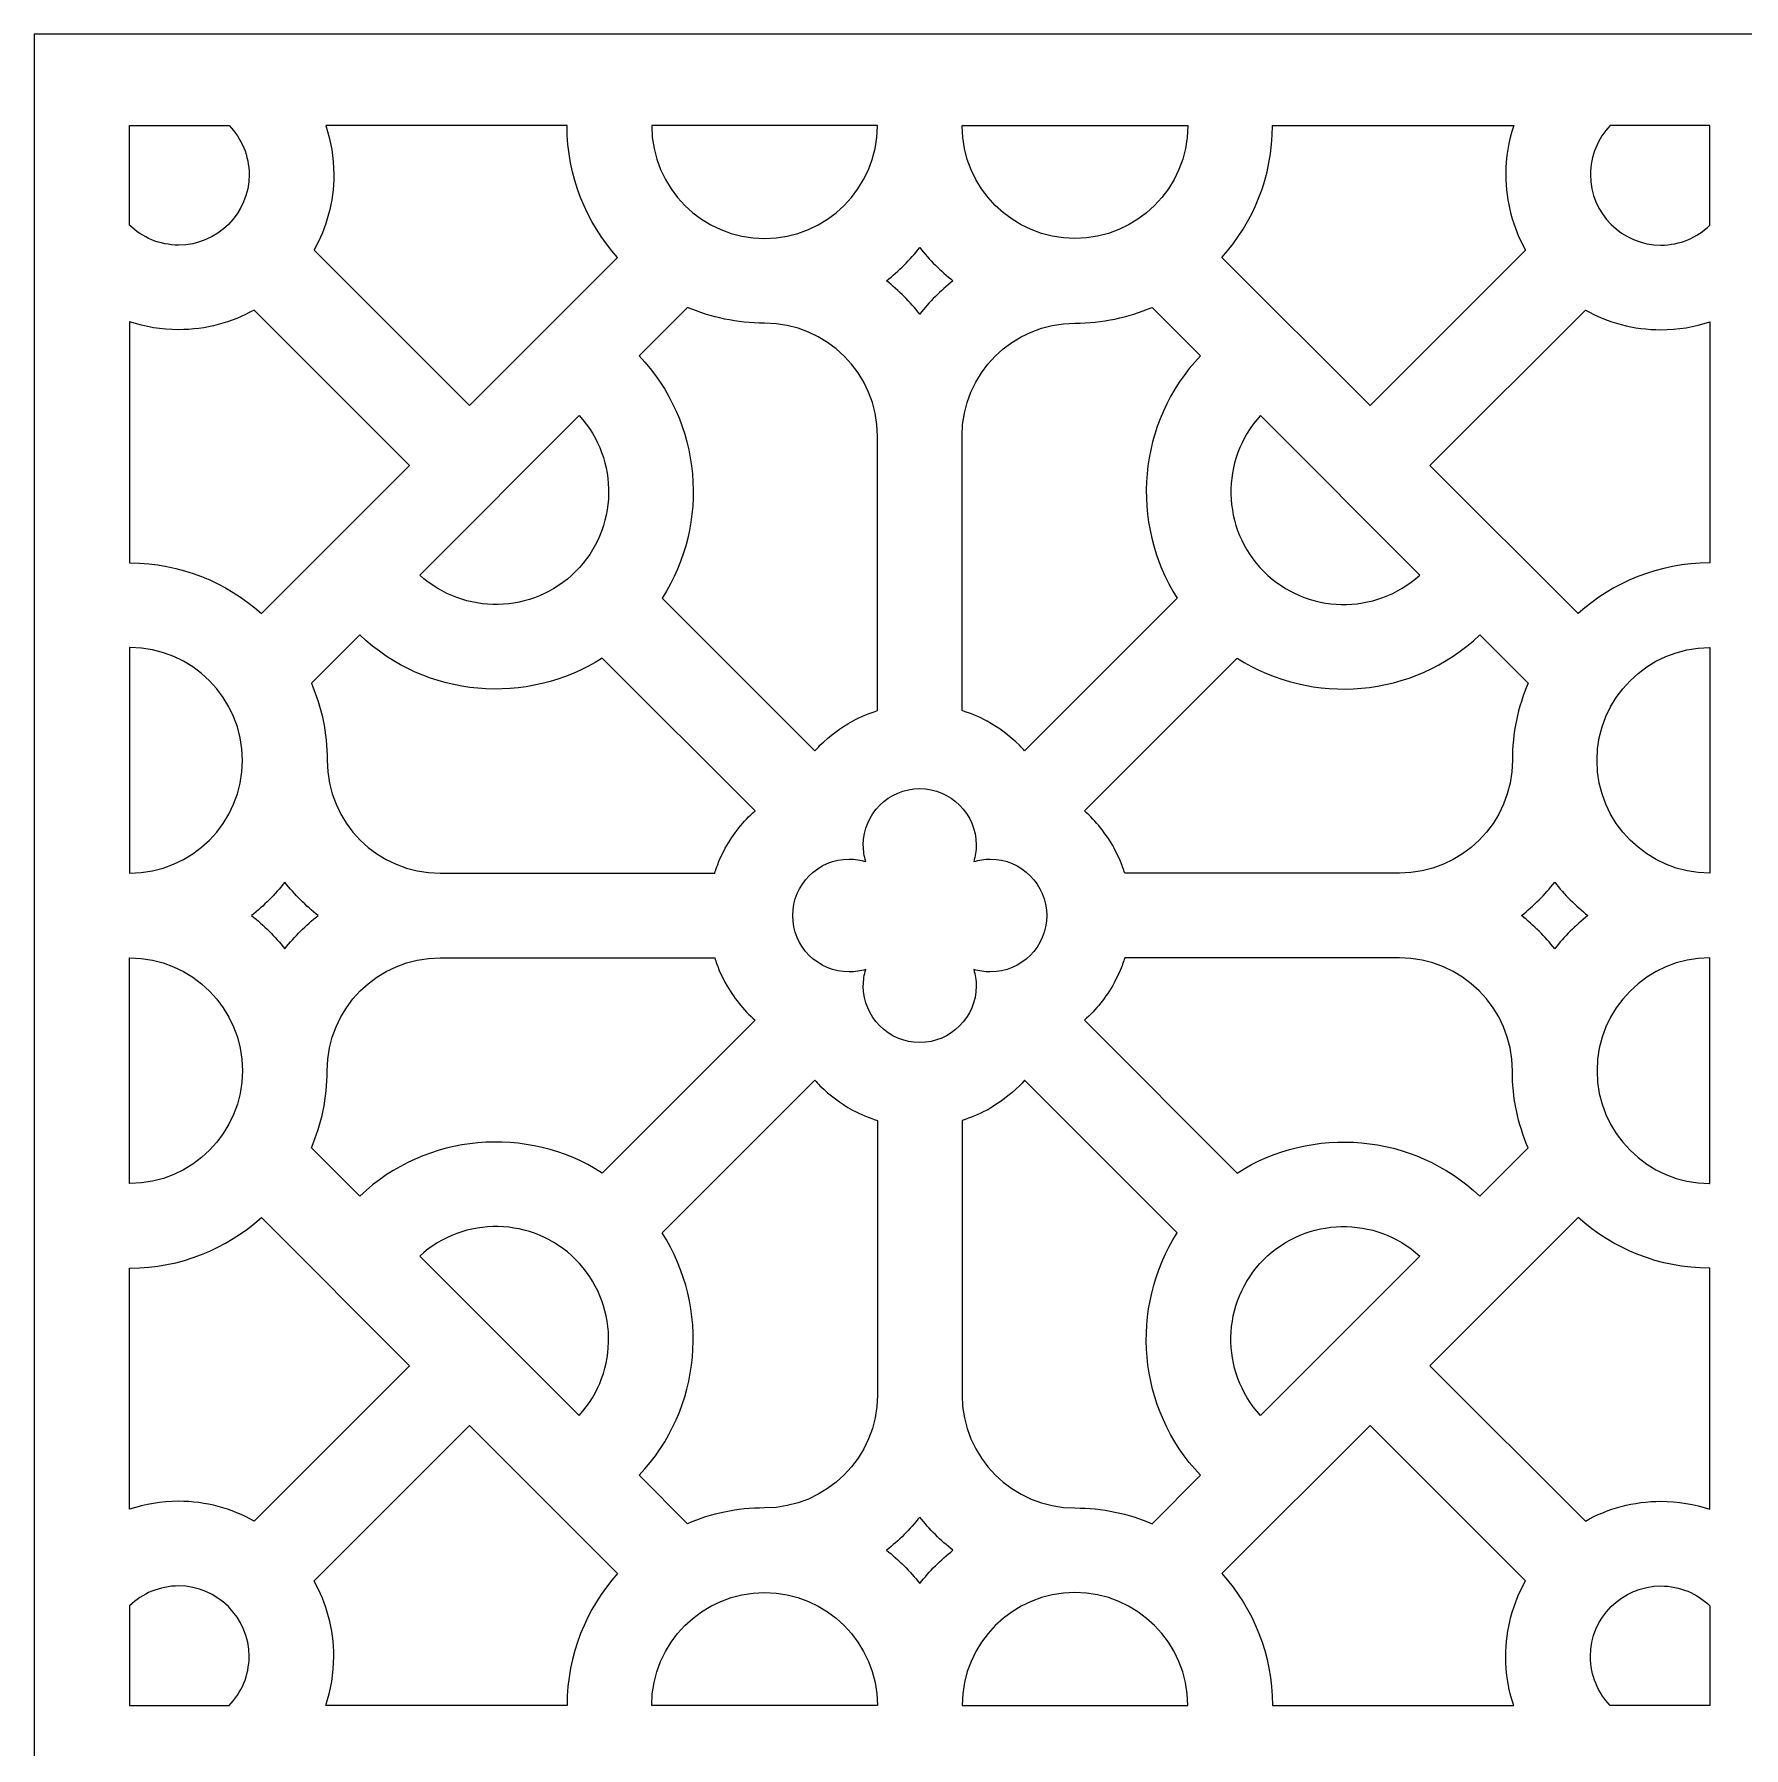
# Model space of a CAD drawing. Header units: centimetres. Extents: x -129 to 143, y -17 to 53.
# Drawn here: x -128.88 to -94.23, y 17.96 to 52.7 of the extents above; entities that cross this region are included whole.
import ezdxf

# ---------------------------------------------------------------- set-up
doc = ezdxf.new("R2010")
doc.units = ezdxf.units.CM
doc.header["$MEASUREMENT"] = 0
doc.layers.add('layer 1', color=7, linetype='Continuous')

msp = doc.modelspace()

# ---------------------------------------------------------------- linework, layer by layer
at = {"layer": 'layer 1', "color": 242, "lineweight": 9}
for points, knots in [([(-128.88005, -16.78085), (-128.88005, -16.78085), (-128.88005, 52.69826), (-128.88005, 52.69826), (-128.88005, 52.69826), (-128.88005, 52.69826), (142.98751, 52.69826), (142.98751, 52.69826), (142.98751, 52.69826), (142.98751, 52.69826), (142.98751, -16.78085), (142.98751, -16.78085), (142.98751, -16.78085), (142.98751, -16.78085), (-128.88005, -16.78085), (-128.88005, -16.78085)], [0, 0, 0, 0, 0.2, 0.2, 0.2, 0.2, 0.4, 0.4, 0.4, 0.4, 0.6, 0.6, 0.6, 0.6, 1, 1, 1, 1]), ([(-126.94789, 48.8254), (-126.69045, 48.57688), (-126.3405, 48.42359), (-125.95585, 48.42359), (-125.95585, 48.42359), (-125.16831, 48.42359), (-124.526, 49.0659), (-124.526, 49.85344), (-124.526, 49.85344), (-124.526, 50.23808), (-124.6793, 50.58804), (-124.92781, 50.84548), (-124.92781, 50.84548), (-124.92781, 50.84548), (-126.94789, 50.84548), (-126.94789, 50.84548), (-126.94789, 50.84548), (-126.94789, 50.84548), (-126.94789, 48.8254), (-126.94789, 48.8254)], [0, 0, 0, 0, 0.16666667, 0.16666667, 0.16666667, 0.16666667, 0.33333333, 0.33333333, 0.33333333, 0.33333333, 0.5, 0.5, 0.5, 0.5, 0.66666667, 0.66666667, 0.66666667, 0.66666667, 1, 1, 1, 1]), ([(-118.08272, 50.84548), (-118.08272, 50.8444), (-118.08267, 50.84336), (-118.08267, 50.84227), (-118.08267, 50.84227), (-118.08186, 49.81842), (-117.69322, 48.88256), (-117.0564, 48.17378), (-117.0564, 48.17378), (-117.0564, 48.17378), (-120.05966, 45.17051), (-120.05966, 45.17051), (-120.05966, 45.17051), (-120.05966, 45.17051), (-123.21031, 48.32117), (-123.21031, 48.32117), (-123.21031, 48.32117), (-122.95566, 48.77501), (-122.81015, 49.29776), (-122.81015, 49.85344), (-122.81015, 49.85344), (-122.81015, 50.19981), (-122.86679, 50.53338), (-122.97103, 50.84548), (-122.97103, 50.84548), (-122.97103, 50.84548), (-118.08272, 50.84548), (-118.08272, 50.84548)], [0, 0, 0, 0, 0.125, 0.125, 0.125, 0.125, 0.25, 0.25, 0.25, 0.25, 0.375, 0.375, 0.375, 0.375, 0.5, 0.5, 0.5, 0.5, 0.625, 0.625, 0.625, 0.625, 0.75, 0.75, 0.75, 0.75, 1, 1, 1, 1]), ([(-111.79134, 50.84548), (-111.79134, 50.84309), (-111.79142, 50.8407), (-111.79143, 50.83831), (-111.79143, 50.83831), (-111.79532, 49.58153), (-112.82146, 48.5577), (-114.07911, 48.5577), (-114.07911, 48.5577), (-115.33775, 48.5577), (-116.3645, 49.5831), (-116.36684, 50.8412), (-116.36684, 50.8412), (-116.36684, 50.84264), (-116.36689, 50.84405), (-116.36689, 50.84548), (-116.36689, 50.84548), (-116.36689, 50.84548), (-111.79134, 50.84548), (-111.79134, 50.84548)], [0, 0, 0, 0, 0.16666667, 0.16666667, 0.16666667, 0.16666667, 0.33333333, 0.33333333, 0.33333333, 0.33333333, 0.5, 0.5, 0.5, 0.5, 0.66666667, 0.66666667, 0.66666667, 0.66666667, 1, 1, 1, 1]), ([(-110.07557, 50.84548), (-110.07557, 50.84309), (-110.07549, 50.8407), (-110.07549, 50.83831), (-110.07549, 50.83831), (-110.07159, 49.58153), (-109.04547, 48.5577), (-107.7878, 48.5577), (-107.7878, 48.5577), (-106.52917, 48.5577), (-105.50242, 49.5831), (-105.50009, 50.8412), (-105.50009, 50.8412), (-105.50009, 50.84264), (-105.50004, 50.84405), (-105.50004, 50.84548), (-105.50004, 50.84548), (-105.50004, 50.84548), (-110.07557, 50.84548), (-110.07557, 50.84548)], [0, 0, 0, 0, 0.16666667, 0.16666667, 0.16666667, 0.16666667, 0.33333333, 0.33333333, 0.33333333, 0.33333333, 0.5, 0.5, 0.5, 0.5, 0.66666667, 0.66666667, 0.66666667, 0.66666667, 1, 1, 1, 1]), ([(-103.78419, 50.84548), (-103.78419, 50.8444), (-103.78424, 50.84336), (-103.78424, 50.84227), (-103.78424, 50.84227), (-103.78506, 49.81842), (-104.17368, 48.88256), (-104.81051, 48.17378), (-104.81051, 48.17378), (-104.81051, 48.17378), (-101.80725, 45.17051), (-101.80725, 45.17051), (-101.80725, 45.17051), (-101.80725, 45.17051), (-98.65661, 48.32117), (-98.65661, 48.32117), (-98.65661, 48.32117), (-98.91125, 48.77501), (-99.05675, 49.29776), (-99.05675, 49.85344), (-99.05675, 49.85344), (-99.05675, 50.19981), (-99.00011, 50.53338), (-98.89588, 50.84548), (-98.89588, 50.84548), (-98.89588, 50.84548), (-103.78419, 50.84548), (-103.78419, 50.84548)], [0, 0, 0, 0, 0.125, 0.125, 0.125, 0.125, 0.25, 0.25, 0.25, 0.25, 0.375, 0.375, 0.375, 0.375, 0.5, 0.5, 0.5, 0.5, 0.625, 0.625, 0.625, 0.625, 0.75, 0.75, 0.75, 0.75, 1, 1, 1, 1]), ([(-94.91901, 48.8254), (-95.17645, 48.57688), (-95.52641, 48.42359), (-95.91105, 48.42359), (-95.91105, 48.42359), (-96.6986, 48.42359), (-97.3409, 49.0659), (-97.3409, 49.85344), (-97.3409, 49.85344), (-97.3409, 50.23808), (-97.18763, 50.58804), (-96.93912, 50.84548), (-96.93912, 50.84548), (-96.93912, 50.84548), (-94.91901, 50.84548), (-94.91901, 50.84548), (-94.91901, 50.84548), (-94.91901, 50.84548), (-94.91901, 48.8254), (-94.91901, 48.8254)], [0, 0, 0, 0, 0.16666667, 0.16666667, 0.16666667, 0.16666667, 0.33333333, 0.33333333, 0.33333333, 0.33333333, 0.5, 0.5, 0.5, 0.5, 0.66666667, 0.66666667, 0.66666667, 0.66666667, 1, 1, 1, 1]), ([(-110.93346, 47.02577), (-110.93346, 47.02577), (-110.93346, 47.02577), (-110.93346, 47.02577), (-110.93346, 47.02577), (-110.93346, 47.02577), (-110.93345, 47.02577), (-110.93345, 47.02577), (-110.93345, 47.02577), (-110.93345, 47.02577), (-110.93345, 47.0258), (-110.93345, 47.0258), (-110.93345, 47.0258), (-110.7362, 47.27612), (-110.50991, 47.50255), (-110.25959, 47.69977), (-110.25959, 47.69977), (-110.50991, 47.89703), (-110.7362, 48.12342), (-110.93345, 48.37376), (-110.93345, 48.37376), (-110.93345, 48.37376), (-110.93345, 48.3738), (-110.93345, 48.3738), (-110.93345, 48.3738), (-110.93345, 48.3738), (-110.93346, 48.37379), (-110.93346, 48.37379), (-110.93346, 48.37379), (-110.93346, 48.37379), (-110.93346, 48.3738), (-110.93346, 48.3738), (-110.93346, 48.3738), (-110.93346, 48.3738), (-110.93346, 48.37376), (-110.93346, 48.37376), (-110.93346, 48.37376), (-111.13072, 48.12342), (-111.357, 47.89703), (-111.60731, 47.69977), (-111.60731, 47.69977), (-111.357, 47.50255), (-111.13072, 47.27612), (-110.93346, 47.0258), (-110.93346, 47.0258), (-110.93346, 47.0258), (-110.93346, 47.02577), (-110.93346, 47.02577)], [0, 0, 0, 0, 0.07692308, 0.07692308, 0.07692308, 0.07692308, 0.15384615, 0.15384615, 0.15384615, 0.15384615, 0.23076923, 0.23076923, 0.23076923, 0.23076923, 0.30769231, 0.30769231, 0.30769231, 0.30769231, 0.38461538, 0.38461538, 0.38461538, 0.38461538, 0.46153846, 0.46153846, 0.46153846, 0.46153846, 0.53846154, 0.53846154, 0.53846154, 0.53846154, 0.61538462, 0.61538462, 0.61538462, 0.61538462, 0.69230769, 0.69230769, 0.69230769, 0.69230769, 0.76923077, 0.76923077, 0.76923077, 0.76923077, 0.84615385, 0.84615385, 0.84615385, 0.84615385, 1, 1, 1, 1]), ([(-124.42359, 47.10789), (-124.42359, 47.10789), (-121.27292, 43.95725), (-121.27292, 43.95725), (-121.27292, 43.95725), (-121.27292, 43.95725), (-124.27624, 40.95396), (-124.27624, 40.95396), (-124.27624, 40.95396), (-124.98384, 41.58971), (-125.91781, 41.97812), (-126.93966, 41.9802), (-126.93966, 41.9802), (-126.94241, 41.98021), (-126.94514, 41.98031), (-126.94789, 41.98031), (-126.94789, 41.98031), (-126.94789, 41.98031), (-126.94789, 46.86862), (-126.94789, 46.86862), (-126.94789, 46.86862), (-126.63579, 46.76438), (-126.30223, 46.70774), (-125.95585, 46.70774), (-125.95585, 46.70774), (-125.40018, 46.70774), (-124.87745, 46.85327), (-124.42359, 47.10789)], [0, 0, 0, 0, 0.125, 0.125, 0.125, 0.125, 0.25, 0.25, 0.25, 0.25, 0.375, 0.375, 0.375, 0.375, 0.5, 0.5, 0.5, 0.5, 0.625, 0.625, 0.625, 0.625, 0.75, 0.75, 0.75, 0.75, 1, 1, 1, 1]), ([(-113.05898, 38.16985), (-113.05898, 38.16985), (-116.1536, 41.26447), (-116.1536, 41.26447), (-116.1536, 41.26447), (-115.18095, 42.78515), (-115.33725, 44.82815), (-116.62299, 46.18066), (-116.62299, 46.18066), (-116.62299, 46.18066), (-115.64284, 47.16079), (-115.64284, 47.16079), (-115.64284, 47.16079), (-115.16206, 46.95558), (-114.63344, 46.84187), (-114.07911, 46.84187), (-114.07911, 46.84187), (-114.07911, 46.84187), (-114.0791, 46.84187), (-114.0791, 46.84187), (-114.0791, 46.84187), (-114.0791, 46.84187), (-114.0791, 46.84183), (-114.0791, 46.84183), (-114.0791, 46.84183), (-112.81904, 46.84183), (-111.79133, 45.81411), (-111.79133, 44.55405), (-111.79133, 44.55405), (-111.79133, 44.55405), (-111.79133, 38.9849), (-111.79133, 38.9849), (-111.79133, 38.9849), (-111.96158, 38.93124), (-112.12731, 38.86206), (-112.29852, 38.77416), (-112.29852, 38.77416), (-112.54481, 38.63224), (-112.74959, 38.47933), (-112.95526, 38.28302), (-112.95526, 38.28302), (-112.99122, 38.24534), (-113.02574, 38.20771), (-113.05898, 38.16985)], [0, 0, 0, 0, 0.08333333, 0.08333333, 0.08333333, 0.08333333, 0.16666667, 0.16666667, 0.16666667, 0.16666667, 0.25, 0.25, 0.25, 0.25, 0.33333333, 0.33333333, 0.33333333, 0.33333333, 0.41666667, 0.41666667, 0.41666667, 0.41666667, 0.5, 0.5, 0.5, 0.5, 0.58333333, 0.58333333, 0.58333333, 0.58333333, 0.66666667, 0.66666667, 0.66666667, 0.66666667, 0.75, 0.75, 0.75, 0.75, 0.83333333, 0.83333333, 0.83333333, 0.83333333, 1, 1, 1, 1]), ([(-108.80795, 38.16985), (-108.80795, 38.16985), (-105.71331, 41.26447), (-105.71331, 41.26447), (-105.71331, 41.26447), (-106.68595, 42.78515), (-106.52967, 44.82815), (-105.24394, 46.18066), (-105.24394, 46.18066), (-105.24394, 46.18066), (-106.22407, 47.16079), (-106.22407, 47.16079), (-106.22407, 47.16079), (-106.70485, 46.95558), (-107.23347, 46.84187), (-107.7878, 46.84187), (-107.7878, 46.84187), (-107.7878, 46.84187), (-107.78782, 46.84187), (-107.78782, 46.84187), (-107.78782, 46.84187), (-107.78782, 46.84187), (-107.78782, 46.84183), (-107.78782, 46.84183), (-107.78782, 46.84183), (-109.04786, 46.84183), (-110.0756, 45.81411), (-110.0756, 44.55405), (-110.0756, 44.55405), (-110.0756, 44.55405), (-110.0756, 38.9849), (-110.0756, 38.9849), (-110.0756, 38.9849), (-109.90533, 38.93124), (-109.73961, 38.86206), (-109.56838, 38.77416), (-109.56838, 38.77416), (-109.32209, 38.63224), (-109.11732, 38.47933), (-108.91165, 38.28302), (-108.91165, 38.28302), (-108.87569, 38.24534), (-108.84117, 38.20771), (-108.80795, 38.16985)], [0, 0, 0, 0, 0.08333333, 0.08333333, 0.08333333, 0.08333333, 0.16666667, 0.16666667, 0.16666667, 0.16666667, 0.25, 0.25, 0.25, 0.25, 0.33333333, 0.33333333, 0.33333333, 0.33333333, 0.41666667, 0.41666667, 0.41666667, 0.41666667, 0.5, 0.5, 0.5, 0.5, 0.58333333, 0.58333333, 0.58333333, 0.58333333, 0.66666667, 0.66666667, 0.66666667, 0.66666667, 0.75, 0.75, 0.75, 0.75, 0.83333333, 0.83333333, 0.83333333, 0.83333333, 1, 1, 1, 1]), ([(-97.44333, 47.10789), (-97.44333, 47.10789), (-100.59398, 43.95725), (-100.59398, 43.95725), (-100.59398, 43.95725), (-100.59398, 43.95725), (-97.59069, 40.95396), (-97.59069, 40.95396), (-97.59069, 40.95396), (-96.88306, 41.58971), (-95.9491, 41.97812), (-94.92727, 41.9802), (-94.92727, 41.9802), (-94.92449, 41.98021), (-94.92178, 41.98031), (-94.91901, 41.98031), (-94.91901, 41.98031), (-94.91901, 41.98031), (-94.91901, 46.86862), (-94.91901, 46.86862), (-94.91901, 46.86862), (-95.23112, 46.76438), (-95.56469, 46.70774), (-95.91105, 46.70774), (-95.91105, 46.70774), (-96.46674, 46.70774), (-96.98947, 46.85327), (-97.44333, 47.10789)], [0, 0, 0, 0, 0.125, 0.125, 0.125, 0.125, 0.25, 0.25, 0.25, 0.25, 0.375, 0.375, 0.375, 0.375, 0.5, 0.5, 0.5, 0.5, 0.625, 0.625, 0.625, 0.625, 0.75, 0.75, 0.75, 0.75, 1, 1, 1, 1]), ([(-121.06902, 41.73461), (-120.1733, 40.91509), (-118.77442, 40.93854), (-117.90768, 41.80527), (-117.90768, 41.80527), (-117.04094, 42.672), (-117.0175, 44.07088), (-117.83706, 44.96657), (-117.83706, 44.96657), (-117.83706, 44.96657), (-121.06902, 41.73461), (-121.06902, 41.73461)], [0, 0, 0, 0, 0.25, 0.25, 0.25, 0.25, 0.5, 0.5, 0.5, 0.5, 1, 1, 1, 1]), ([(-100.79788, 41.73461), (-101.6936, 40.91509), (-103.09249, 40.93854), (-103.95925, 41.80527), (-103.95925, 41.80527), (-104.82598, 42.672), (-104.84941, 44.07088), (-104.02984, 44.96657), (-104.02984, 44.96657), (-104.02984, 44.96657), (-100.79788, 41.73461), (-100.79788, 41.73461)], [0, 0, 0, 0, 0.25, 0.25, 0.25, 0.25, 0.5, 0.5, 0.5, 0.5, 1, 1, 1, 1]), ([(-117.36688, 40.05119), (-117.36688, 40.05119), (-114.27113, 36.95544), (-114.27113, 36.95544), (-114.27113, 36.95544), (-114.51121, 36.73873), (-114.70419, 36.49526), (-114.87653, 36.19622), (-114.87653, 36.19622), (-114.87653, 36.19622), (-114.99743, 35.94581), (-114.99743, 35.94581), (-114.99743, 35.94581), (-115.03187, 35.85884), (-115.06201, 35.77362), (-115.08813, 35.68892), (-115.08813, 35.68892), (-115.08813, 35.68892), (-120.65648, 35.68892), (-120.65648, 35.68892), (-120.65648, 35.68892), (-121.91653, 35.68892), (-122.94426, 36.71662), (-122.94426, 37.97669), (-122.94426, 37.97669), (-122.94426, 37.97669), (-122.94429, 37.97669), (-122.94429, 37.97669), (-122.94429, 37.97669), (-122.94429, 37.97669), (-122.94429, 37.9767), (-122.94429, 37.9767), (-122.94429, 37.9767), (-122.94429, 38.53102), (-123.05799, 39.05965), (-123.26321, 39.54042), (-123.26321, 39.54042), (-123.26321, 39.54042), (-122.28308, 40.52058), (-122.28308, 40.52058), (-122.28308, 40.52058), (-120.93057, 39.23484), (-118.88757, 39.07853), (-117.36688, 40.05119)], [0, 0, 0, 0, 0.08333333, 0.08333333, 0.08333333, 0.08333333, 0.16666667, 0.16666667, 0.16666667, 0.16666667, 0.25, 0.25, 0.25, 0.25, 0.33333333, 0.33333333, 0.33333333, 0.33333333, 0.41666667, 0.41666667, 0.41666667, 0.41666667, 0.5, 0.5, 0.5, 0.5, 0.58333333, 0.58333333, 0.58333333, 0.58333333, 0.66666667, 0.66666667, 0.66666667, 0.66666667, 0.75, 0.75, 0.75, 0.75, 0.83333333, 0.83333333, 0.83333333, 0.83333333, 1, 1, 1, 1]), ([(-104.50003, 40.05119), (-104.50003, 40.05119), (-107.59577, 36.95544), (-107.59577, 36.95544), (-107.59577, 36.95544), (-107.35571, 36.73873), (-107.16274, 36.49526), (-106.9904, 36.19622), (-106.9904, 36.19622), (-106.9904, 36.19622), (-106.86948, 35.94581), (-106.86948, 35.94581), (-106.86948, 35.94581), (-106.83506, 35.85884), (-106.8049, 35.77362), (-106.77879, 35.68892), (-106.77879, 35.68892), (-106.77879, 35.68892), (-101.21042, 35.68892), (-101.21042, 35.68892), (-101.21042, 35.68892), (-99.95037, 35.68892), (-98.92266, 36.71662), (-98.92266, 37.97669), (-98.92266, 37.97669), (-98.92266, 37.97669), (-98.92263, 37.97669), (-98.92263, 37.97669), (-98.92263, 37.97669), (-98.92263, 37.97669), (-98.92263, 37.9767), (-98.92263, 37.9767), (-98.92263, 37.9767), (-98.92263, 38.53102), (-98.80891, 39.05965), (-98.60369, 39.54042), (-98.60369, 39.54042), (-98.60369, 39.54042), (-99.58384, 40.52058), (-99.58384, 40.52058), (-99.58384, 40.52058), (-100.93633, 39.23484), (-102.97934, 39.07853), (-104.50003, 40.05119)], [0, 0, 0, 0, 0.08333333, 0.08333333, 0.08333333, 0.08333333, 0.16666667, 0.16666667, 0.16666667, 0.16666667, 0.25, 0.25, 0.25, 0.25, 0.33333333, 0.33333333, 0.33333333, 0.33333333, 0.41666667, 0.41666667, 0.41666667, 0.41666667, 0.5, 0.5, 0.5, 0.5, 0.58333333, 0.58333333, 0.58333333, 0.58333333, 0.66666667, 0.66666667, 0.66666667, 0.66666667, 0.75, 0.75, 0.75, 0.75, 0.83333333, 0.83333333, 0.83333333, 0.83333333, 1, 1, 1, 1]), ([(-126.94789, 40.26448), (-126.9455, 40.26448), (-126.94311, 40.26439), (-126.94072, 40.26438), (-126.94072, 40.26438), (-125.68395, 40.26049), (-124.66011, 39.23437), (-124.66011, 37.9767), (-124.66011, 37.9767), (-124.66011, 36.71806), (-125.68551, 35.69131), (-126.94361, 35.68898), (-126.94361, 35.68898), (-126.94505, 35.68898), (-126.94647, 35.68893), (-126.94789, 35.68893), (-126.94789, 35.68893), (-126.94789, 35.68893), (-126.94789, 40.26448), (-126.94789, 40.26448)], [0, 0, 0, 0, 0.16666667, 0.16666667, 0.16666667, 0.16666667, 0.33333333, 0.33333333, 0.33333333, 0.33333333, 0.5, 0.5, 0.5, 0.5, 0.66666667, 0.66666667, 0.66666667, 0.66666667, 1, 1, 1, 1]), ([(-94.91901, 40.26448), (-94.92142, 40.26448), (-94.92379, 40.26439), (-94.92618, 40.26438), (-94.92618, 40.26438), (-96.18298, 40.26049), (-97.20679, 39.23437), (-97.20679, 37.9767), (-97.20679, 37.9767), (-97.20679, 36.71806), (-96.18141, 35.69131), (-94.9233, 35.68898), (-94.9233, 35.68898), (-94.92187, 35.68898), (-94.92043, 35.68893), (-94.91901, 35.68893), (-94.91901, 35.68893), (-94.91901, 35.68893), (-94.91901, 40.26448), (-94.91901, 40.26448)], [0, 0, 0, 0, 0.16666667, 0.16666667, 0.16666667, 0.16666667, 0.33333333, 0.33333333, 0.33333333, 0.33333333, 0.5, 0.5, 0.5, 0.5, 0.66666667, 0.66666667, 0.66666667, 0.66666667, 1, 1, 1, 1]), ([(-110.93345, 32.25702), (-110.30342, 32.25702), (-109.78957, 32.77087), (-109.78957, 33.40091), (-109.78957, 33.40091), (-109.78957, 33.51812), (-109.80743, 33.63135), (-109.84045, 33.73797), (-109.84045, 33.73797), (-109.73381, 33.70494), (-109.62055, 33.68709), (-109.50332, 33.68709), (-109.50332, 33.68709), (-108.87328, 33.68709), (-108.35943, 34.20094), (-108.35943, 34.83098), (-108.35943, 34.83098), (-108.35943, 34.83099), (-108.35943, 34.83102), (-108.35943, 34.83104), (-108.35943, 34.83104), (-108.35943, 34.83105), (-108.35943, 34.83105), (-108.35943, 34.83105), (-108.35943, 34.83105), (-108.35943, 34.83106), (-108.35943, 34.83108), (-108.35943, 34.83111), (-108.35943, 34.83111), (-108.35943, 35.46113), (-108.87328, 35.97499), (-109.50332, 35.97499), (-109.50332, 35.97499), (-109.62055, 35.97499), (-109.73381, 35.95714), (-109.84045, 35.9241), (-109.84045, 35.9241), (-109.80743, 36.03072), (-109.78957, 36.14395), (-109.78957, 36.26119), (-109.78957, 36.26119), (-109.78957, 36.8912), (-110.30342, 37.40506), (-110.93345, 37.40507), (-110.93345, 37.40507), (-110.93346, 37.40507), (-110.93346, 37.40507), (-110.93346, 37.40507), (-110.93346, 37.40507), (-111.56349, 37.40506), (-112.07735, 36.8912), (-112.07735, 36.26119), (-112.07735, 36.26119), (-112.07735, 36.14395), (-112.05949, 36.03072), (-112.02647, 35.9241), (-112.02647, 35.9241), (-112.1331, 35.95714), (-112.24636, 35.97499), (-112.36361, 35.97499), (-112.36361, 35.97499), (-112.99363, 35.97499), (-113.50748, 35.46113), (-113.50748, 34.83111), (-113.50748, 34.83111), (-113.50748, 34.83108), (-113.50748, 34.83106), (-113.50748, 34.83105), (-113.50748, 34.83105), (-113.50748, 34.83105), (-113.50748, 34.83105), (-113.50748, 34.83104), (-113.50748, 34.83104), (-113.50748, 34.83102), (-113.50748, 34.83099), (-113.50748, 34.83098), (-113.50748, 34.83098), (-113.50748, 34.20094), (-112.99363, 33.68709), (-112.36361, 33.68709), (-112.36361, 33.68709), (-112.24636, 33.68709), (-112.1331, 33.70494), (-112.02647, 33.73797), (-112.02647, 33.73797), (-112.05949, 33.63135), (-112.07735, 33.51812), (-112.07735, 33.40091), (-112.07735, 33.40091), (-112.07735, 32.77087), (-111.56349, 32.25702), (-110.93346, 32.25702), (-110.93346, 32.25702), (-110.93346, 32.25702), (-110.93346, 32.25702), (-110.93345, 32.25702)], [0, 0, 0, 0, 0.04, 0.04, 0.04, 0.04, 0.08, 0.08, 0.08, 0.08, 0.12, 0.12, 0.12, 0.12, 0.16, 0.16, 0.16, 0.16, 0.2, 0.2, 0.2, 0.2, 0.24, 0.24, 0.24, 0.24, 0.28, 0.28, 0.28, 0.28, 0.32, 0.32, 0.32, 0.32, 0.36, 0.36, 0.36, 0.36, 0.4, 0.4, 0.4, 0.4, 0.44, 0.44, 0.44, 0.44, 0.48, 0.48, 0.48, 0.48, 0.52, 0.52, 0.52, 0.52, 0.56, 0.56, 0.56, 0.56, 0.6, 0.6, 0.6, 0.6, 0.64, 0.64, 0.64, 0.64, 0.68, 0.68, 0.68, 0.68, 0.72, 0.72, 0.72, 0.72, 0.76, 0.76, 0.76, 0.76, 0.8, 0.8, 0.8, 0.8, 0.84, 0.84, 0.84, 0.84, 0.88, 0.88, 0.88, 0.88, 0.92, 0.92, 0.92, 0.92, 1, 1, 1, 1]), ([(-124.4761, 34.83104), (-124.4761, 34.83104), (-124.4761, 34.83105), (-124.4761, 34.83105), (-124.4761, 34.83105), (-124.4761, 34.83105), (-124.4761, 34.83105), (-124.4761, 34.83105), (-124.4761, 34.83105), (-124.4761, 34.83105), (-124.47608, 34.83105), (-124.47608, 34.83105), (-124.47608, 34.83105), (-124.22578, 35.02826), (-123.99939, 35.25458), (-123.80218, 35.50489), (-123.80218, 35.50489), (-123.60499, 35.25458), (-123.37863, 35.02826), (-123.12837, 34.83105), (-123.12837, 34.83105), (-123.12837, 34.83105), (-123.12832, 34.83105), (-123.12832, 34.83105), (-123.12832, 34.83105), (-123.12832, 34.83105), (-123.12833, 34.83105), (-123.12833, 34.83105), (-123.12833, 34.83105), (-123.12833, 34.83105), (-123.12832, 34.83104), (-123.12832, 34.83104), (-123.12832, 34.83104), (-123.12832, 34.83104), (-123.12837, 34.83104), (-123.12837, 34.83104), (-123.12837, 34.83104), (-123.37863, 34.63381), (-123.60499, 34.40749), (-123.80218, 34.1572), (-123.80218, 34.1572), (-123.99939, 34.40749), (-124.22578, 34.63381), (-124.47608, 34.83104), (-124.47608, 34.83104), (-124.47608, 34.83104), (-124.4761, 34.83104), (-124.4761, 34.83104)], [0, 0, 0, 0, 0.07692308, 0.07692308, 0.07692308, 0.07692308, 0.15384615, 0.15384615, 0.15384615, 0.15384615, 0.23076923, 0.23076923, 0.23076923, 0.23076923, 0.30769231, 0.30769231, 0.30769231, 0.30769231, 0.38461538, 0.38461538, 0.38461538, 0.38461538, 0.46153846, 0.46153846, 0.46153846, 0.46153846, 0.53846154, 0.53846154, 0.53846154, 0.53846154, 0.61538462, 0.61538462, 0.61538462, 0.61538462, 0.69230769, 0.69230769, 0.69230769, 0.69230769, 0.76923077, 0.76923077, 0.76923077, 0.76923077, 0.84615385, 0.84615385, 0.84615385, 0.84615385, 1, 1, 1, 1]), ([(-97.39081, 34.83104), (-97.39081, 34.83104), (-97.39081, 34.83105), (-97.39081, 34.83105), (-97.39081, 34.83105), (-97.39081, 34.83105), (-97.39081, 34.83105), (-97.39081, 34.83105), (-97.39081, 34.83105), (-97.39081, 34.83105), (-97.39082, 34.83105), (-97.39082, 34.83105), (-97.39082, 34.83105), (-97.64112, 35.02826), (-97.86752, 35.25458), (-98.06473, 35.50489), (-98.06473, 35.50489), (-98.26194, 35.25458), (-98.48828, 35.02826), (-98.73856, 34.83105), (-98.73856, 34.83105), (-98.73856, 34.83105), (-98.73859, 34.83105), (-98.73859, 34.83105), (-98.73859, 34.83105), (-98.73859, 34.83105), (-98.73858, 34.83105), (-98.73858, 34.83105), (-98.73858, 34.83105), (-98.73858, 34.83105), (-98.73859, 34.83104), (-98.73859, 34.83104), (-98.73859, 34.83104), (-98.73859, 34.83104), (-98.73856, 34.83104), (-98.73856, 34.83104), (-98.73856, 34.83104), (-98.48828, 34.63381), (-98.26194, 34.40749), (-98.06473, 34.1572), (-98.06473, 34.1572), (-97.86752, 34.40749), (-97.64112, 34.63381), (-97.39082, 34.83104), (-97.39082, 34.83104), (-97.39082, 34.83104), (-97.39081, 34.83104), (-97.39081, 34.83104)], [0, 0, 0, 0, 0.07692308, 0.07692308, 0.07692308, 0.07692308, 0.15384615, 0.15384615, 0.15384615, 0.15384615, 0.23076923, 0.23076923, 0.23076923, 0.23076923, 0.30769231, 0.30769231, 0.30769231, 0.30769231, 0.38461538, 0.38461538, 0.38461538, 0.38461538, 0.46153846, 0.46153846, 0.46153846, 0.46153846, 0.53846154, 0.53846154, 0.53846154, 0.53846154, 0.61538462, 0.61538462, 0.61538462, 0.61538462, 0.69230769, 0.69230769, 0.69230769, 0.69230769, 0.76923077, 0.76923077, 0.76923077, 0.76923077, 0.84615385, 0.84615385, 0.84615385, 0.84615385, 1, 1, 1, 1]), ([(-126.94789, 29.39762), (-126.9455, 29.39762), (-126.94311, 29.39769), (-126.94072, 29.3977), (-126.94072, 29.3977), (-125.68395, 29.40161), (-124.66011, 30.42771), (-124.66011, 31.68538), (-124.66011, 31.68538), (-124.66011, 32.94402), (-125.68551, 33.97076), (-126.94361, 33.97311), (-126.94361, 33.97311), (-126.94505, 33.97311), (-126.94647, 33.97315), (-126.94789, 33.97315), (-126.94789, 33.97315), (-126.94789, 33.97315), (-126.94789, 29.39762), (-126.94789, 29.39762)], [0, 0, 0, 0, 0.16666667, 0.16666667, 0.16666667, 0.16666667, 0.33333333, 0.33333333, 0.33333333, 0.33333333, 0.5, 0.5, 0.5, 0.5, 0.66666667, 0.66666667, 0.66666667, 0.66666667, 1, 1, 1, 1]), ([(-117.36688, 29.61089), (-117.36688, 29.61089), (-114.27113, 32.70663), (-114.27113, 32.70663), (-114.27113, 32.70663), (-114.51121, 32.92337), (-114.70419, 33.16683), (-114.87653, 33.46587), (-114.87653, 33.46587), (-114.87653, 33.46587), (-114.99743, 33.71627), (-114.99743, 33.71627), (-114.99743, 33.71627), (-115.03187, 33.80325), (-115.06201, 33.88846), (-115.08813, 33.97318), (-115.08813, 33.97318), (-115.08813, 33.97318), (-120.65648, 33.97318), (-120.65648, 33.97318), (-120.65648, 33.97318), (-121.91653, 33.97318), (-122.94426, 32.94545), (-122.94426, 31.6854), (-122.94426, 31.6854), (-122.94426, 31.6854), (-122.94429, 31.6854), (-122.94429, 31.6854), (-122.94429, 31.6854), (-122.94429, 31.6854), (-122.94429, 31.68538), (-122.94429, 31.68538), (-122.94429, 31.68538), (-122.94429, 31.13105), (-123.05799, 30.60244), (-123.26321, 30.12166), (-123.26321, 30.12166), (-123.26321, 30.12166), (-122.28308, 29.14152), (-122.28308, 29.14152), (-122.28308, 29.14152), (-120.93057, 30.42726), (-118.88757, 30.58354), (-117.36688, 29.61089)], [0, 0, 0, 0, 0.08333333, 0.08333333, 0.08333333, 0.08333333, 0.16666667, 0.16666667, 0.16666667, 0.16666667, 0.25, 0.25, 0.25, 0.25, 0.33333333, 0.33333333, 0.33333333, 0.33333333, 0.41666667, 0.41666667, 0.41666667, 0.41666667, 0.5, 0.5, 0.5, 0.5, 0.58333333, 0.58333333, 0.58333333, 0.58333333, 0.66666667, 0.66666667, 0.66666667, 0.66666667, 0.75, 0.75, 0.75, 0.75, 0.83333333, 0.83333333, 0.83333333, 0.83333333, 1, 1, 1, 1]), ([(-104.50003, 29.61089), (-104.50003, 29.61089), (-107.59577, 32.70663), (-107.59577, 32.70663), (-107.59577, 32.70663), (-107.35571, 32.92337), (-107.16274, 33.16683), (-106.9904, 33.46587), (-106.9904, 33.46587), (-106.9904, 33.46587), (-106.86948, 33.71627), (-106.86948, 33.71627), (-106.86948, 33.71627), (-106.83506, 33.80325), (-106.8049, 33.88846), (-106.77879, 33.97318), (-106.77879, 33.97318), (-106.77879, 33.97318), (-101.21042, 33.97318), (-101.21042, 33.97318), (-101.21042, 33.97318), (-99.95037, 33.97318), (-98.92266, 32.94545), (-98.92266, 31.6854), (-98.92266, 31.6854), (-98.92266, 31.6854), (-98.92263, 31.6854), (-98.92263, 31.6854), (-98.92263, 31.6854), (-98.92263, 31.6854), (-98.92263, 31.68538), (-98.92263, 31.68538), (-98.92263, 31.68538), (-98.92263, 31.13105), (-98.80891, 30.60244), (-98.60369, 30.12166), (-98.60369, 30.12166), (-98.60369, 30.12166), (-99.58384, 29.14152), (-99.58384, 29.14152), (-99.58384, 29.14152), (-100.93633, 30.42726), (-102.97934, 30.58354), (-104.50003, 29.61089)], [0, 0, 0, 0, 0.08333333, 0.08333333, 0.08333333, 0.08333333, 0.16666667, 0.16666667, 0.16666667, 0.16666667, 0.25, 0.25, 0.25, 0.25, 0.33333333, 0.33333333, 0.33333333, 0.33333333, 0.41666667, 0.41666667, 0.41666667, 0.41666667, 0.5, 0.5, 0.5, 0.5, 0.58333333, 0.58333333, 0.58333333, 0.58333333, 0.66666667, 0.66666667, 0.66666667, 0.66666667, 0.75, 0.75, 0.75, 0.75, 0.83333333, 0.83333333, 0.83333333, 0.83333333, 1, 1, 1, 1]), ([(-94.91901, 29.39762), (-94.92142, 29.39762), (-94.92379, 29.39769), (-94.92618, 29.3977), (-94.92618, 29.3977), (-96.18298, 29.40161), (-97.20679, 30.42771), (-97.20679, 31.68538), (-97.20679, 31.68538), (-97.20679, 32.94402), (-96.18141, 33.97076), (-94.9233, 33.97311), (-94.9233, 33.97311), (-94.92187, 33.97311), (-94.92043, 33.97315), (-94.91901, 33.97315), (-94.91901, 33.97315), (-94.91901, 33.97315), (-94.91901, 29.39762), (-94.91901, 29.39762)], [0, 0, 0, 0, 0.16666667, 0.16666667, 0.16666667, 0.16666667, 0.33333333, 0.33333333, 0.33333333, 0.33333333, 0.5, 0.5, 0.5, 0.5, 0.66666667, 0.66666667, 0.66666667, 0.66666667, 1, 1, 1, 1]), ([(-113.05898, 31.49225), (-113.05898, 31.49225), (-116.1536, 28.39761), (-116.1536, 28.39761), (-116.1536, 28.39761), (-115.18095, 26.87693), (-115.33725, 24.83392), (-116.62299, 23.48143), (-116.62299, 23.48143), (-116.62299, 23.48143), (-115.64284, 22.50128), (-115.64284, 22.50128), (-115.64284, 22.50128), (-115.16206, 22.7065), (-114.63344, 22.82022), (-114.07911, 22.82022), (-114.07911, 22.82022), (-114.07911, 22.82022), (-114.0791, 22.82022), (-114.0791, 22.82022), (-114.0791, 22.82022), (-114.0791, 22.82022), (-114.0791, 22.82027), (-114.0791, 22.82027), (-114.0791, 22.82027), (-112.81904, 22.82027), (-111.79133, 23.84798), (-111.79133, 25.10803), (-111.79133, 25.10803), (-111.79133, 25.10803), (-111.79133, 30.6772), (-111.79133, 30.6772), (-111.79133, 30.6772), (-111.96158, 30.73084), (-112.12731, 30.80003), (-112.29852, 30.88792), (-112.29852, 30.88792), (-112.54481, 31.02983), (-112.74959, 31.18275), (-112.95526, 31.37907), (-112.95526, 31.37907), (-112.99122, 31.41675), (-113.02574, 31.45437), (-113.05898, 31.49225)], [0, 0, 0, 0, 0.08333333, 0.08333333, 0.08333333, 0.08333333, 0.16666667, 0.16666667, 0.16666667, 0.16666667, 0.25, 0.25, 0.25, 0.25, 0.33333333, 0.33333333, 0.33333333, 0.33333333, 0.41666667, 0.41666667, 0.41666667, 0.41666667, 0.5, 0.5, 0.5, 0.5, 0.58333333, 0.58333333, 0.58333333, 0.58333333, 0.66666667, 0.66666667, 0.66666667, 0.66666667, 0.75, 0.75, 0.75, 0.75, 0.83333333, 0.83333333, 0.83333333, 0.83333333, 1, 1, 1, 1]), ([(-108.80795, 31.49225), (-108.80795, 31.49225), (-105.71331, 28.39761), (-105.71331, 28.39761), (-105.71331, 28.39761), (-106.68595, 26.87693), (-106.52967, 24.83392), (-105.24394, 23.48143), (-105.24394, 23.48143), (-105.24394, 23.48143), (-106.22407, 22.50128), (-106.22407, 22.50128), (-106.22407, 22.50128), (-106.70485, 22.7065), (-107.23347, 22.82022), (-107.7878, 22.82022), (-107.7878, 22.82022), (-107.7878, 22.82022), (-107.78782, 22.82022), (-107.78782, 22.82022), (-107.78782, 22.82022), (-107.78782, 22.82022), (-107.78782, 22.82027), (-107.78782, 22.82027), (-107.78782, 22.82027), (-109.04786, 22.82027), (-110.0756, 23.84798), (-110.0756, 25.10803), (-110.0756, 25.10803), (-110.0756, 25.10803), (-110.0756, 30.6772), (-110.0756, 30.6772), (-110.0756, 30.6772), (-109.90533, 30.73084), (-109.73961, 30.80003), (-109.56838, 30.88792), (-109.56838, 30.88792), (-109.32209, 31.02983), (-109.11732, 31.18275), (-108.91165, 31.37907), (-108.91165, 31.37907), (-108.87569, 31.41675), (-108.84117, 31.45437), (-108.80795, 31.49225)], [0, 0, 0, 0, 0.08333333, 0.08333333, 0.08333333, 0.08333333, 0.16666667, 0.16666667, 0.16666667, 0.16666667, 0.25, 0.25, 0.25, 0.25, 0.33333333, 0.33333333, 0.33333333, 0.33333333, 0.41666667, 0.41666667, 0.41666667, 0.41666667, 0.5, 0.5, 0.5, 0.5, 0.58333333, 0.58333333, 0.58333333, 0.58333333, 0.66666667, 0.66666667, 0.66666667, 0.66666667, 0.75, 0.75, 0.75, 0.75, 0.83333333, 0.83333333, 0.83333333, 0.83333333, 1, 1, 1, 1]), ([(-124.42359, 22.5542), (-124.42359, 22.5542), (-121.27292, 25.70483), (-121.27292, 25.70483), (-121.27292, 25.70483), (-121.27292, 25.70483), (-124.27624, 28.70812), (-124.27624, 28.70812), (-124.27624, 28.70812), (-124.98384, 28.07236), (-125.91781, 27.68397), (-126.93966, 27.68188), (-126.93966, 27.68188), (-126.94241, 27.68188), (-126.94514, 27.68177), (-126.94789, 27.68177), (-126.94789, 27.68177), (-126.94789, 27.68177), (-126.94789, 22.79347), (-126.94789, 22.79347), (-126.94789, 22.79347), (-126.63579, 22.89769), (-126.30223, 22.95433), (-125.95585, 22.95433), (-125.95585, 22.95433), (-125.40018, 22.95433), (-124.87745, 22.80883), (-124.42359, 22.5542)], [0, 0, 0, 0, 0.125, 0.125, 0.125, 0.125, 0.25, 0.25, 0.25, 0.25, 0.375, 0.375, 0.375, 0.375, 0.5, 0.5, 0.5, 0.5, 0.625, 0.625, 0.625, 0.625, 0.75, 0.75, 0.75, 0.75, 1, 1, 1, 1]), ([(-121.06902, 27.92746), (-120.1733, 28.74699), (-118.77442, 28.72355), (-117.90768, 27.85683), (-117.90768, 27.85683), (-117.04094, 26.99008), (-117.0175, 25.5912), (-117.83706, 24.69551), (-117.83706, 24.69551), (-117.83706, 24.69551), (-121.06902, 27.92746), (-121.06902, 27.92746)], [0, 0, 0, 0, 0.25, 0.25, 0.25, 0.25, 0.5, 0.5, 0.5, 0.5, 1, 1, 1, 1]), ([(-100.79788, 27.92746), (-101.6936, 28.74699), (-103.09249, 28.72355), (-103.95925, 27.85683), (-103.95925, 27.85683), (-104.82598, 26.99008), (-104.84941, 25.5912), (-104.02984, 24.69551), (-104.02984, 24.69551), (-104.02984, 24.69551), (-100.79788, 27.92746), (-100.79788, 27.92746)], [0, 0, 0, 0, 0.25, 0.25, 0.25, 0.25, 0.5, 0.5, 0.5, 0.5, 1, 1, 1, 1]), ([(-97.44333, 22.5542), (-97.44333, 22.5542), (-100.59398, 25.70483), (-100.59398, 25.70483), (-100.59398, 25.70483), (-100.59398, 25.70483), (-97.59069, 28.70812), (-97.59069, 28.70812), (-97.59069, 28.70812), (-96.88306, 28.07236), (-95.9491, 27.68397), (-94.92727, 27.68188), (-94.92727, 27.68188), (-94.92449, 27.68188), (-94.92178, 27.68177), (-94.91901, 27.68177), (-94.91901, 27.68177), (-94.91901, 27.68177), (-94.91901, 22.79347), (-94.91901, 22.79347), (-94.91901, 22.79347), (-95.23112, 22.89769), (-95.56469, 22.95433), (-95.91105, 22.95433), (-95.91105, 22.95433), (-96.46674, 22.95433), (-96.98947, 22.80883), (-97.44333, 22.5542)], [0, 0, 0, 0, 0.125, 0.125, 0.125, 0.125, 0.25, 0.25, 0.25, 0.25, 0.375, 0.375, 0.375, 0.375, 0.5, 0.5, 0.5, 0.5, 0.625, 0.625, 0.625, 0.625, 0.75, 0.75, 0.75, 0.75, 1, 1, 1, 1]), ([(-118.08272, 18.81659), (-118.08272, 18.81769), (-118.08267, 18.81873), (-118.08267, 18.8198), (-118.08267, 18.8198), (-118.08186, 19.84365), (-117.69322, 20.77954), (-117.0564, 21.48831), (-117.0564, 21.48831), (-117.0564, 21.48831), (-120.05966, 24.49156), (-120.05966, 24.49156), (-120.05966, 24.49156), (-120.05966, 24.49156), (-123.21031, 21.34092), (-123.21031, 21.34092), (-123.21031, 21.34092), (-122.95566, 20.88708), (-122.81015, 20.36433), (-122.81015, 19.80863), (-122.81015, 19.80863), (-122.81015, 19.46228), (-122.86679, 19.1287), (-122.97103, 18.81659), (-122.97103, 18.81659), (-122.97103, 18.81659), (-118.08272, 18.81659), (-118.08272, 18.81659)], [0, 0, 0, 0, 0.125, 0.125, 0.125, 0.125, 0.25, 0.25, 0.25, 0.25, 0.375, 0.375, 0.375, 0.375, 0.5, 0.5, 0.5, 0.5, 0.625, 0.625, 0.625, 0.625, 0.75, 0.75, 0.75, 0.75, 1, 1, 1, 1]), ([(-103.78419, 18.81659), (-103.78419, 18.81769), (-103.78424, 18.81873), (-103.78424, 18.8198), (-103.78424, 18.8198), (-103.78506, 19.84365), (-104.17368, 20.77954), (-104.81051, 21.48831), (-104.81051, 21.48831), (-104.81051, 21.48831), (-101.80725, 24.49156), (-101.80725, 24.49156), (-101.80725, 24.49156), (-101.80725, 24.49156), (-98.65661, 21.34092), (-98.65661, 21.34092), (-98.65661, 21.34092), (-98.91125, 20.88708), (-99.05675, 20.36433), (-99.05675, 19.80863), (-99.05675, 19.80863), (-99.05675, 19.46228), (-99.00011, 19.1287), (-98.89588, 18.81659), (-98.89588, 18.81659), (-98.89588, 18.81659), (-103.78419, 18.81659), (-103.78419, 18.81659)], [0, 0, 0, 0, 0.125, 0.125, 0.125, 0.125, 0.25, 0.25, 0.25, 0.25, 0.375, 0.375, 0.375, 0.375, 0.5, 0.5, 0.5, 0.5, 0.625, 0.625, 0.625, 0.625, 0.75, 0.75, 0.75, 0.75, 1, 1, 1, 1]), ([(-110.93346, 22.6363), (-110.93346, 22.6363), (-110.93346, 22.6363), (-110.93346, 22.6363), (-110.93346, 22.6363), (-110.93346, 22.6363), (-110.93345, 22.6363), (-110.93345, 22.6363), (-110.93345, 22.6363), (-110.93345, 22.6363), (-110.93345, 22.63629), (-110.93345, 22.63629), (-110.93345, 22.63629), (-110.7362, 22.38597), (-110.50991, 22.15954), (-110.25959, 21.9623), (-110.25959, 21.9623), (-110.50991, 21.76506), (-110.7362, 21.53867), (-110.93345, 21.28834), (-110.93345, 21.28834), (-110.93345, 21.28834), (-110.93345, 21.28829), (-110.93345, 21.28829), (-110.93345, 21.28829), (-110.93345, 21.28829), (-110.93346, 21.2883), (-110.93346, 21.2883), (-110.93346, 21.2883), (-110.93346, 21.2883), (-110.93346, 21.28829), (-110.93346, 21.28829), (-110.93346, 21.28829), (-110.93346, 21.28829), (-110.93346, 21.28834), (-110.93346, 21.28834), (-110.93346, 21.28834), (-111.13072, 21.53867), (-111.357, 21.76506), (-111.60731, 21.9623), (-111.60731, 21.9623), (-111.357, 22.15954), (-111.13072, 22.38597), (-110.93346, 22.63629), (-110.93346, 22.63629), (-110.93346, 22.63629), (-110.93346, 22.6363), (-110.93346, 22.6363)], [0, 0, 0, 0, 0.07692308, 0.07692308, 0.07692308, 0.07692308, 0.15384615, 0.15384615, 0.15384615, 0.15384615, 0.23076923, 0.23076923, 0.23076923, 0.23076923, 0.30769231, 0.30769231, 0.30769231, 0.30769231, 0.38461538, 0.38461538, 0.38461538, 0.38461538, 0.46153846, 0.46153846, 0.46153846, 0.46153846, 0.53846154, 0.53846154, 0.53846154, 0.53846154, 0.61538462, 0.61538462, 0.61538462, 0.61538462, 0.69230769, 0.69230769, 0.69230769, 0.69230769, 0.76923077, 0.76923077, 0.76923077, 0.76923077, 0.84615385, 0.84615385, 0.84615385, 0.84615385, 1, 1, 1, 1]), ([(-126.94789, 20.8367), (-126.69045, 21.08522), (-126.3405, 21.23849), (-125.95585, 21.23849), (-125.95585, 21.23849), (-125.16831, 21.23849), (-124.526, 20.59618), (-124.526, 19.80863), (-124.526, 19.80863), (-124.526, 19.424), (-124.6793, 19.07404), (-124.92781, 18.81659), (-124.92781, 18.81659), (-124.92781, 18.81659), (-126.94789, 18.81659), (-126.94789, 18.81659), (-126.94789, 18.81659), (-126.94789, 18.81659), (-126.94789, 20.8367), (-126.94789, 20.8367)], [0, 0, 0, 0, 0.16666667, 0.16666667, 0.16666667, 0.16666667, 0.33333333, 0.33333333, 0.33333333, 0.33333333, 0.5, 0.5, 0.5, 0.5, 0.66666667, 0.66666667, 0.66666667, 0.66666667, 1, 1, 1, 1]), ([(-94.91901, 20.8367), (-95.17645, 21.08522), (-95.52641, 21.23849), (-95.91105, 21.23849), (-95.91105, 21.23849), (-96.6986, 21.23849), (-97.3409, 20.59618), (-97.3409, 19.80863), (-97.3409, 19.80863), (-97.3409, 19.424), (-97.18763, 19.07404), (-96.93912, 18.81659), (-96.93912, 18.81659), (-96.93912, 18.81659), (-94.91901, 18.81659), (-94.91901, 18.81659), (-94.91901, 18.81659), (-94.91901, 18.81659), (-94.91901, 20.8367), (-94.91901, 20.8367)], [0, 0, 0, 0, 0.16666667, 0.16666667, 0.16666667, 0.16666667, 0.33333333, 0.33333333, 0.33333333, 0.33333333, 0.5, 0.5, 0.5, 0.5, 0.66666667, 0.66666667, 0.66666667, 0.66666667, 1, 1, 1, 1]), ([(-111.79134, 18.81659), (-111.79134, 18.819), (-111.79142, 18.82137), (-111.79143, 18.82376), (-111.79143, 18.82376), (-111.79532, 20.08057), (-112.82146, 21.10437), (-114.07911, 21.10437), (-114.07911, 21.10437), (-115.33775, 21.10437), (-116.3645, 20.07899), (-116.36684, 18.82088), (-116.36684, 18.82088), (-116.36684, 18.81946), (-116.36689, 18.81802), (-116.36689, 18.81659), (-116.36689, 18.81659), (-116.36689, 18.81659), (-111.79134, 18.81659), (-111.79134, 18.81659)], [0, 0, 0, 0, 0.16666667, 0.16666667, 0.16666667, 0.16666667, 0.33333333, 0.33333333, 0.33333333, 0.33333333, 0.5, 0.5, 0.5, 0.5, 0.66666667, 0.66666667, 0.66666667, 0.66666667, 1, 1, 1, 1]), ([(-110.07557, 18.81659), (-110.07557, 18.819), (-110.07549, 18.82137), (-110.07549, 18.82376), (-110.07549, 18.82376), (-110.07159, 20.08057), (-109.04547, 21.10437), (-107.7878, 21.10437), (-107.7878, 21.10437), (-106.52917, 21.10437), (-105.50242, 20.07899), (-105.50009, 18.82088), (-105.50009, 18.82088), (-105.50009, 18.81946), (-105.50004, 18.81802), (-105.50004, 18.81659), (-105.50004, 18.81659), (-105.50004, 18.81659), (-110.07557, 18.81659), (-110.07557, 18.81659)], [0, 0, 0, 0, 0.16666667, 0.16666667, 0.16666667, 0.16666667, 0.33333333, 0.33333333, 0.33333333, 0.33333333, 0.5, 0.5, 0.5, 0.5, 0.66666667, 0.66666667, 0.66666667, 0.66666667, 1, 1, 1, 1])]:
    msp.add_open_spline(points, degree=3, knots=knots, dxfattribs=at)

doc.saveas('drawing.dxf')
